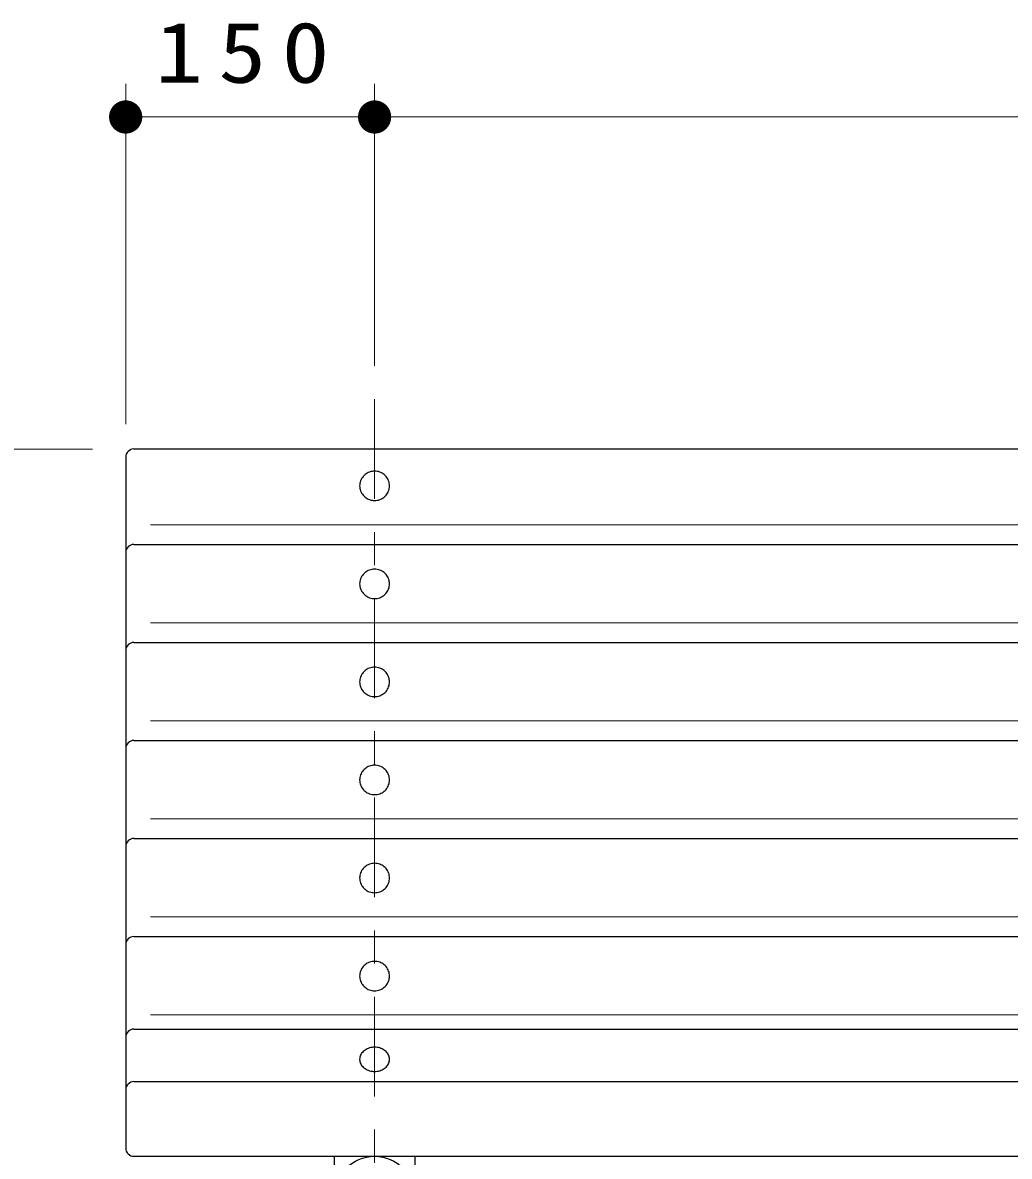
# Model space of a CAD drawing. Units: millimetres on the paper, scale 1:20. Extents: x -365 to 0, y -26 to 257.
# Drawn here: x -298.44 to -268.71, y 123.5 to 157.64 of the extents above; entities that cross this region are included whole.
import ezdxf

# ---------------------------------------------------------------- set-up
doc = ezdxf.new("R2010")
doc.units = ezdxf.units.MM
doc.linetypes.add('USER2', pattern=[6, 3, -1, 1, -1])
doc.layers.add('1_20', color=7, linetype='Continuous', lineweight=25)
doc.styles.add('ＭＳ ゴシック', font='')
doc.styles.get('ＭＳ ゴシック').set_extended_font_data('MS Gothic')

# ---------------------------------------------------------------- blocks, each defined once
blk = doc.blocks.new('filled_dot')
at = {"color": 0, "linetype": 'Continuous', "lineweight": -2, "const_width": 1.25}
blk.add_lwpolyline([(-0.625, 0, 1), (0.625, 0, 1)], format="xyb", close=True, dxfattribs=at)

msp = doc.modelspace()

# ---------------------------------------------------------------- linework, layer by layer
at = {"layer": '1_20', "lineweight": 13}
for p, q in [((-295.336, 145.549), (-295.336, 155.799)), ((-287.836, 147.299), (-287.836, 155.799)), ((-295.336, 154.799), (-287.836, 154.799)), ((-287.836, 154.799), (-242.836, 154.799)), ((-296.336, 144.795), (-318.836, 144.795)), ((-294.586, 142.518), (-236.086, 142.518)), ((-294.586, 139.565), (-236.086, 139.565)), ((-294.586, 136.612), (-236.086, 136.612)), ((-294.586, 133.66), (-236.086, 133.66)), ((-294.586, 130.707), (-236.086, 130.707)), ((-294.586, 127.754), (-236.086, 127.754))]:
    msp.add_line(p, q, dxfattribs=at)
at = {"layer": '1_20', "linetype": 'USER2', "lineweight": 13}
msp.add_line((-287.836, 146.299), (-287.836, 83.099), dxfattribs=at)
at = {"layer": '1_20'}
for p, q in [((-295.086, 144.799), (-235.586, 144.799)), ((-295.336, 144.549), (-295.336, 123.745)), ((-295.086, 141.927), (-235.586, 141.927)), ((-295.086, 138.974), (-235.586, 138.974)), ((-295.086, 136.021), (-235.586, 136.021)), ((-295.086, 133.068), (-235.586, 133.068)), ((-295.086, 130.115), (-235.586, 130.115)), ((-295.086, 127.328), (-235.586, 127.328)), ((-295.086, 125.745), (-235.586, 125.745)), ((-295.086, 123.495), (-235.586, 123.495)), ((-289.051, 123.495), (-289.051, 92.295)), ((-286.621, 123.495), (-286.621, 92.295))]:
    msp.add_line(p, q, dxfattribs=at)
for points in [[(-287.386, 143.689), (-287.388, 143.728), (-287.393, 143.766), (-287.401, 143.804), (-287.413, 143.841), (-287.428, 143.877), (-287.446, 143.911), (-287.468, 143.944), (-287.491, 143.974), (-287.518, 144.003), (-287.547, 144.029), (-287.578, 144.052), (-287.611, 144.073), (-287.646, 144.091), (-287.682, 144.106), (-287.72, 144.117), (-287.758, 144.126), (-287.797, 144.131), (-287.836, 144.132), (-287.875, 144.131), (-287.914, 144.126), (-287.953, 144.117), (-287.99, 144.106), (-288.026, 144.091), (-288.061, 144.073), (-288.094, 144.052), (-288.125, 144.029), (-288.154, 144.003), (-288.181, 143.974), (-288.205, 143.944), (-288.226, 143.911), (-288.244, 143.877), (-288.259, 143.841), (-288.271, 143.804), (-288.279, 143.766), (-288.284, 143.728), (-288.286, 143.689), (-288.284, 143.651), (-288.279, 143.613), (-288.271, 143.575), (-288.259, 143.538), (-288.244, 143.502), (-288.226, 143.468), (-288.205, 143.435), (-288.181, 143.405), (-288.154, 143.376), (-288.125, 143.35), (-288.094, 143.327), (-288.061, 143.306), (-288.026, 143.288), (-287.99, 143.273), (-287.953, 143.262), (-287.914, 143.253), (-287.875, 143.248), (-287.836, 143.247), (-287.797, 143.248), (-287.758, 143.253), (-287.72, 143.262), (-287.682, 143.273), (-287.646, 143.288), (-287.611, 143.306), (-287.578, 143.327), (-287.547, 143.35), (-287.518, 143.376), (-287.491, 143.405), (-287.468, 143.435), (-287.446, 143.468), (-287.428, 143.502), (-287.413, 143.538), (-287.401, 143.575), (-287.393, 143.613), (-287.388, 143.651)], [(-287.386, 140.737), (-287.388, 140.775), (-287.393, 140.813), (-287.401, 140.851), (-287.413, 140.888), (-287.428, 140.924), (-287.446, 140.958), (-287.468, 140.991), (-287.491, 141.021), (-287.518, 141.05), (-287.547, 141.076), (-287.578, 141.099), (-287.611, 141.12), (-287.646, 141.138), (-287.682, 141.153), (-287.72, 141.164), (-287.758, 141.173), (-287.797, 141.178), (-287.836, 141.18), (-287.875, 141.178), (-287.914, 141.173), (-287.953, 141.164), (-287.99, 141.153), (-288.026, 141.138), (-288.061, 141.12), (-288.094, 141.099), (-288.125, 141.076), (-288.154, 141.05), (-288.181, 141.021), (-288.205, 140.991), (-288.226, 140.958), (-288.244, 140.924), (-288.259, 140.888), (-288.271, 140.851), (-288.279, 140.813), (-288.284, 140.775), (-288.286, 140.737), (-288.284, 140.698), (-288.279, 140.66), (-288.271, 140.622), (-288.259, 140.585), (-288.244, 140.549), (-288.226, 140.515), (-288.205, 140.483), (-288.181, 140.452), (-288.154, 140.423), (-288.125, 140.397), (-288.094, 140.374), (-288.061, 140.353), (-288.026, 140.335), (-287.99, 140.32), (-287.953, 140.309), (-287.914, 140.3), (-287.875, 140.295), (-287.836, 140.294), (-287.797, 140.295), (-287.758, 140.3), (-287.72, 140.309), (-287.682, 140.32), (-287.646, 140.335), (-287.611, 140.353), (-287.578, 140.374), (-287.547, 140.397), (-287.518, 140.423), (-287.491, 140.452), (-287.468, 140.483), (-287.446, 140.515), (-287.428, 140.549), (-287.413, 140.585), (-287.401, 140.622), (-287.393, 140.66), (-287.388, 140.698)], [(-287.386, 137.784), (-287.388, 137.822), (-287.393, 137.861), (-287.401, 137.898), (-287.413, 137.935), (-287.428, 137.971), (-287.446, 138.005), (-287.468, 138.038), (-287.491, 138.068), (-287.518, 138.097), (-287.547, 138.123), (-287.578, 138.146), (-287.611, 138.167), (-287.646, 138.185), (-287.682, 138.2), (-287.72, 138.212), (-287.758, 138.22), (-287.797, 138.225), (-287.836, 138.227), (-287.875, 138.225), (-287.914, 138.22), (-287.953, 138.212), (-287.99, 138.2), (-288.026, 138.185), (-288.061, 138.167), (-288.094, 138.146), (-288.125, 138.123), (-288.154, 138.097), (-288.181, 138.068), (-288.205, 138.038), (-288.226, 138.005), (-288.244, 137.971), (-288.259, 137.935), (-288.271, 137.898), (-288.279, 137.861), (-288.284, 137.822), (-288.286, 137.784), (-288.284, 137.745), (-288.279, 137.707), (-288.271, 137.669), (-288.259, 137.632), (-288.244, 137.596), (-288.226, 137.562), (-288.205, 137.53), (-288.181, 137.499), (-288.154, 137.47), (-288.125, 137.444), (-288.094, 137.421), (-288.061, 137.4), (-288.026, 137.382), (-287.99, 137.367), (-287.953, 137.356), (-287.914, 137.347), (-287.875, 137.342), (-287.836, 137.341), (-287.797, 137.342), (-287.758, 137.347), (-287.72, 137.356), (-287.682, 137.367), (-287.646, 137.382), (-287.611, 137.4), (-287.578, 137.421), (-287.547, 137.444), (-287.518, 137.47), (-287.491, 137.499), (-287.468, 137.53), (-287.446, 137.562), (-287.428, 137.596), (-287.413, 137.632), (-287.401, 137.669), (-287.393, 137.707), (-287.388, 137.745)], [(-287.386, 134.831), (-287.388, 134.869), (-287.393, 134.908), (-287.401, 134.945), (-287.413, 134.982), (-287.428, 135.018), (-287.446, 135.052), (-287.468, 135.085), (-287.491, 135.115), (-287.518, 135.144), (-287.547, 135.17), (-287.578, 135.194), (-287.611, 135.214), (-287.646, 135.232), (-287.682, 135.247), (-287.72, 135.259), (-287.758, 135.267), (-287.797, 135.272), (-287.836, 135.274), (-287.875, 135.272), (-287.914, 135.267), (-287.953, 135.259), (-287.99, 135.247), (-288.026, 135.232), (-288.061, 135.214), (-288.094, 135.194), (-288.125, 135.17), (-288.154, 135.144), (-288.181, 135.115), (-288.205, 135.085), (-288.226, 135.052), (-288.244, 135.018), (-288.259, 134.982), (-288.271, 134.945), (-288.279, 134.908), (-288.284, 134.869), (-288.286, 134.831), (-288.284, 134.792), (-288.279, 134.754), (-288.271, 134.716), (-288.259, 134.679), (-288.244, 134.644), (-288.226, 134.609), (-288.205, 134.577), (-288.181, 134.546), (-288.154, 134.518), (-288.125, 134.491), (-288.094, 134.468), (-288.061, 134.447), (-288.026, 134.429), (-287.99, 134.415), (-287.953, 134.403), (-287.914, 134.395), (-287.875, 134.39), (-287.836, 134.388), (-287.797, 134.39), (-287.758, 134.395), (-287.72, 134.403), (-287.682, 134.415), (-287.646, 134.429), (-287.611, 134.447), (-287.578, 134.468), (-287.547, 134.491), (-287.518, 134.518), (-287.491, 134.546), (-287.468, 134.577), (-287.446, 134.609), (-287.428, 134.644), (-287.413, 134.679), (-287.401, 134.716), (-287.393, 134.754), (-287.388, 134.792)], [(-287.386, 131.878), (-287.388, 131.916), (-287.393, 131.955), (-287.401, 131.993), (-287.413, 132.029), (-287.428, 132.065), (-287.446, 132.099), (-287.468, 132.132), (-287.491, 132.163), (-287.518, 132.191), (-287.547, 132.217), (-287.578, 132.241), (-287.611, 132.261), (-287.646, 132.279), (-287.682, 132.294), (-287.72, 132.306), (-287.758, 132.314), (-287.797, 132.319), (-287.836, 132.321), (-287.875, 132.319), (-287.914, 132.314), (-287.953, 132.306), (-287.99, 132.294), (-288.026, 132.279), (-288.061, 132.261), (-288.094, 132.241), (-288.125, 132.217), (-288.154, 132.191), (-288.181, 132.163), (-288.205, 132.132), (-288.226, 132.099), (-288.244, 132.065), (-288.259, 132.029), (-288.271, 131.993), (-288.279, 131.955), (-288.284, 131.916), (-288.286, 131.878), (-288.284, 131.839), (-288.279, 131.801), (-288.271, 131.763), (-288.259, 131.726), (-288.244, 131.691), (-288.226, 131.656), (-288.205, 131.624), (-288.181, 131.593), (-288.154, 131.565), (-288.125, 131.539), (-288.094, 131.515), (-288.061, 131.494), (-288.026, 131.476), (-287.99, 131.462), (-287.953, 131.45), (-287.914, 131.442), (-287.875, 131.437), (-287.836, 131.435), (-287.797, 131.437), (-287.758, 131.442), (-287.72, 131.45), (-287.682, 131.462), (-287.646, 131.476), (-287.611, 131.494), (-287.578, 131.515), (-287.547, 131.539), (-287.518, 131.565), (-287.491, 131.593), (-287.468, 131.624), (-287.446, 131.656), (-287.428, 131.691), (-287.413, 131.726), (-287.401, 131.763), (-287.393, 131.801), (-287.388, 131.839)], [(-287.386, 128.925), (-287.388, 128.964), (-287.393, 129.002), (-287.401, 129.04), (-287.413, 129.076), (-287.428, 129.112), (-287.446, 129.146), (-287.468, 129.179), (-287.491, 129.21), (-287.518, 129.238), (-287.547, 129.264), (-287.578, 129.288), (-287.611, 129.309), (-287.646, 129.326), (-287.682, 129.341), (-287.72, 129.353), (-287.758, 129.361), (-287.797, 129.366), (-287.836, 129.368), (-287.875, 129.366), (-287.914, 129.361), (-287.953, 129.353), (-287.99, 129.341), (-288.026, 129.326), (-288.061, 129.309), (-288.094, 129.288), (-288.125, 129.264), (-288.154, 129.238), (-288.181, 129.21), (-288.205, 129.179), (-288.226, 129.146), (-288.244, 129.112), (-288.259, 129.076), (-288.271, 129.04), (-288.279, 129.002), (-288.284, 128.964), (-288.286, 128.925), (-288.284, 128.886), (-288.279, 128.848), (-288.271, 128.81), (-288.259, 128.773), (-288.244, 128.738), (-288.226, 128.703), (-288.205, 128.671), (-288.181, 128.64), (-288.154, 128.612), (-288.125, 128.586), (-288.094, 128.562), (-288.061, 128.541), (-288.026, 128.524), (-287.99, 128.509), (-287.953, 128.497), (-287.914, 128.489), (-287.875, 128.484), (-287.836, 128.482), (-287.797, 128.484), (-287.758, 128.489), (-287.72, 128.497), (-287.682, 128.509), (-287.646, 128.524), (-287.611, 128.541), (-287.578, 128.562), (-287.547, 128.586), (-287.518, 128.612), (-287.491, 128.64), (-287.468, 128.671), (-287.446, 128.703), (-287.428, 128.738), (-287.413, 128.773), (-287.401, 128.81), (-287.393, 128.848), (-287.388, 128.886)], [(-287.386, 126.416), (-287.388, 126.448), (-287.393, 126.479), (-287.401, 126.51), (-287.413, 126.54), (-287.428, 126.57), (-287.446, 126.598), (-287.468, 126.625), (-287.491, 126.65), (-287.518, 126.673), (-287.547, 126.695), (-287.578, 126.714), (-287.611, 126.731), (-287.646, 126.746), (-287.682, 126.758), (-287.72, 126.768), (-287.758, 126.774), (-287.797, 126.779), (-287.836, 126.78), (-287.875, 126.779), (-287.914, 126.774), (-287.953, 126.768), (-287.99, 126.758), (-288.026, 126.746), (-288.061, 126.731), (-288.094, 126.714), (-288.125, 126.695), (-288.154, 126.673), (-288.181, 126.65), (-288.205, 126.625), (-288.226, 126.598), (-288.244, 126.57), (-288.259, 126.54), (-288.271, 126.51), (-288.279, 126.479), (-288.284, 126.448), (-288.286, 126.416), (-288.284, 126.384), (-288.279, 126.353), (-288.271, 126.322), (-288.259, 126.291), (-288.244, 126.262), (-288.226, 126.234), (-288.205, 126.207), (-288.181, 126.182), (-288.154, 126.159), (-288.125, 126.137), (-288.094, 126.118), (-288.061, 126.101), (-288.026, 126.086), (-287.99, 126.074), (-287.953, 126.064), (-287.914, 126.057), (-287.875, 126.053), (-287.836, 126.052), (-287.797, 126.053), (-287.758, 126.057), (-287.72, 126.064), (-287.682, 126.074), (-287.646, 126.086), (-287.611, 126.101), (-287.578, 126.118), (-287.547, 126.137), (-287.518, 126.159), (-287.491, 126.182), (-287.468, 126.207), (-287.446, 126.234), (-287.428, 126.262), (-287.413, 126.291), (-287.401, 126.322), (-287.393, 126.353), (-287.388, 126.384)]]:
    msp.add_lwpolyline(points, close=True, dxfattribs=at)
msp.add_circle((-287.836, 122.28), 1.215, dxfattribs=at)
for centre, start, end in [((-295.086, 144.549), 90, 180), ((-295.086, 141.677), 90, 180), ((-295.086, 138.724), 90, 180), ((-295.086, 135.771), 90, 180), ((-295.086, 132.818), 90, 180), ((-295.086, 129.865), 90, 180), ((-295.086, 127.078), 90, 180), ((-295.086, 125.495), 90, 180), ((-295.086, 123.745), 180, 270)]:
    msp.add_arc(centre, 0.25, start, end, dxfattribs=at)

# ---------------------------------------------------------------- block references
at = {"layer": '1_20', "lineweight": 13, "xscale": 0.4, "yscale": 0.4}
for p in [(-295.336, 154.799), (-287.836, 154.799)]:
    msp.add_blockref('filled_dot', p, dxfattribs=at)
at = {"layer": '1_20', "lineweight": 13, "xscale": 0.4, "yscale": 0.4, "rotation": 180}
msp.add_blockref('filled_dot', (-287.836, 154.799), dxfattribs=at)

# ---------------------------------------------------------------- texts
at = {"layer": '1_20', "insert": (-291.586, 155.799), "char_height": 1.833, "attachment_point": 8, "style": 'ＭＳ ゴシック'}
msp.add_mtext('\\T1.33;\\W1.15;150', dxfattribs=at)

doc.saveas('drawing.dxf')
